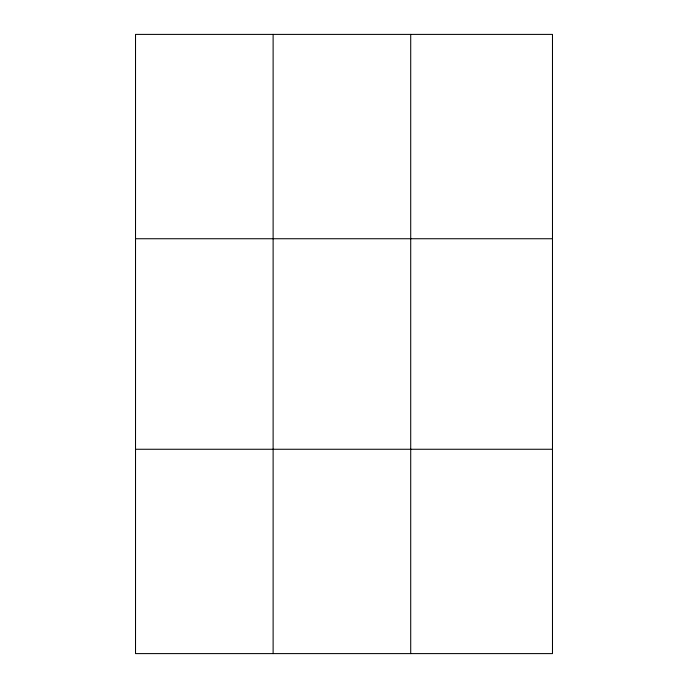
<?xml version="1.0" encoding="UTF-8"?>
<svg xmlns="http://www.w3.org/2000/svg" width="688" height="688" viewBox="0 0 688 688"><rect width="100%" height="100%" fill="white"/><g stroke="black" fill="none" stroke-linecap="round" stroke-linejoin="round"><path stroke-width="1.03" d="M273.119 653.6L273.119 34.4M410.71 653.6L410.71 34.4M135.519 238.736L552.481 238.736M135.519 449.264L552.481 449.264M552.481 619.544L552.481 653.6L135.519 653.6L135.519 34.4L552.481 34.4L552.481 619.544"/></g></svg>
